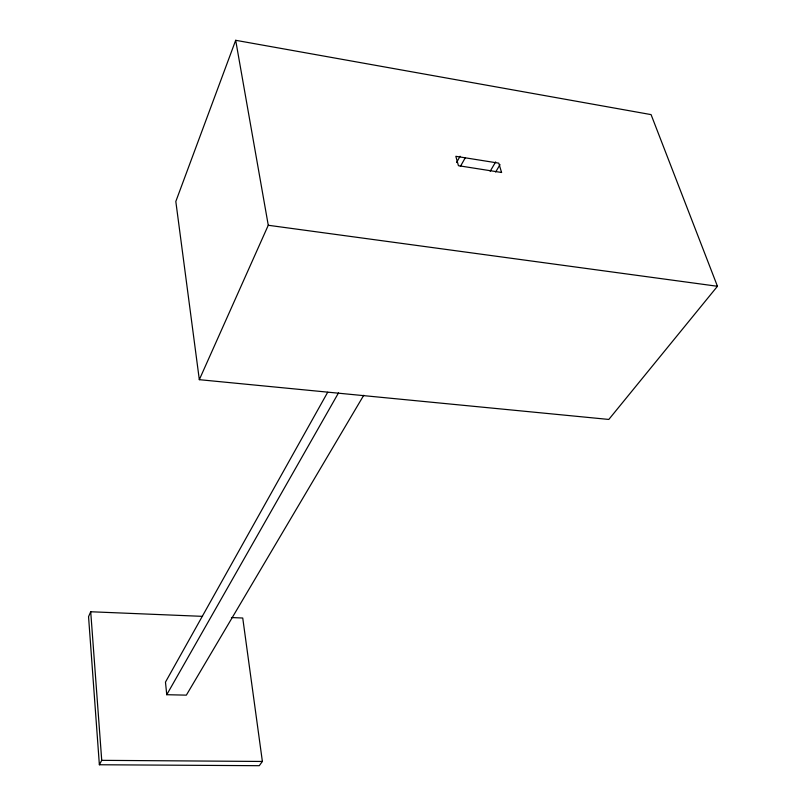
<?xml version="1.0" encoding="UTF-8"?>
<svg xmlns="http://www.w3.org/2000/svg" width="806" height="806" viewBox="0 0 806 806"><rect width="100%" height="100%" fill="white"/><g stroke="black" fill="none" stroke-linecap="round" stroke-linejoin="round"><path stroke-width="1.21" d="M235.684 40.3L175.819 201.48L199.324 379.676L608.812 419.442L717.451 286.281L651.077 114.613L235.684 40.3L268.267 225.267L199.324 379.676M202.538 616.358L90.715 611.754L88.549 616.671L99.37 764.753L259.27 765.7L262.383 761.458L242.737 618.021L231.433 617.547M99.37 764.753L101.727 760.34L90.715 611.754M327.679 392.26L165.472 682.118L166.751 694.712L186.347 695.145L363.758 395.252M456.559 162.54L460.085 156.253M460.377 166.459L465.193 157.926M166.751 694.712L338.5 392.905M490.179 171.245L495.65 161.935M495.66 172.01L500.022 164.636M101.727 760.34L262.383 761.458M268.267 225.267L717.451 286.281M501.574 172.484L458.443 165.693L455.833 156.304L498.783 163.155L501.574 172.484"/></g></svg>
